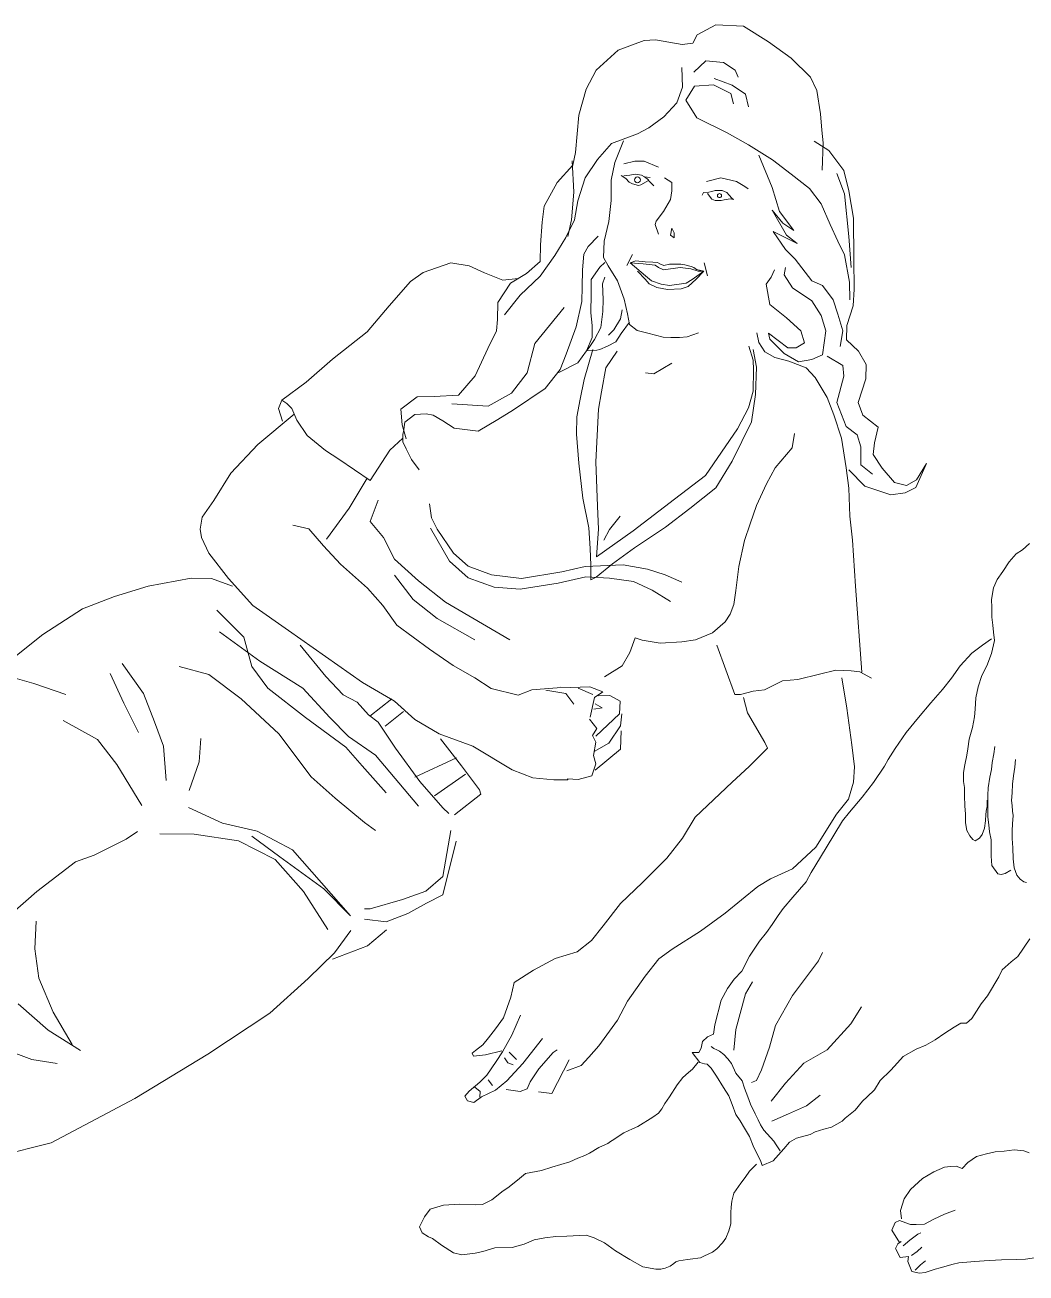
# Model space of a CAD drawing. Header units: millimetres. Extents: x -37049 to 129367, y 25385 to 90033.
# Drawn here: x 9474 to 10266, y 51034 to 52022 of the extents above; entities that cross this region are included whole.
import ezdxf

# ---------------------------------------------------------------- set-up
doc = ezdxf.new("R2010")
doc.units = ezdxf.units.MM
doc.header["$MEASUREMENT"] = 0
doc.layers.add('NNGUOI', color=2, linetype='Continuous', lineweight=30)
doc.layers.add('NTHAY1', color=61, linetype='Continuous', lineweight=25)

# ---------------------------------------------------------------- blocks, each defined once
blk = doc.blocks.new('A$C2ABD0E0F')
at = {"layer": 'NNGUOI', "lineweight": 20}
for points in [[(449.18, 387.74), (449.18, 382.71), (448.72, 380.58), (448.26, 376.61), (448.02, 371.3), (447.1, 365.47), (445.25, 360.43), (443.17, 357.51), (439.93, 355.39), (438.08, 356.45), (435.53, 359.37), (433.22, 363.61), (432.06, 369.71), (432.06, 376.61), (431.6, 383.24), (431.37, 391.19), (431.37, 397.82), (430.68, 402.33), (430.68, 409.49), (431.6, 415.59), (433.22, 423.28), (433.92, 428.32), (435.07, 436.01), (437.62, 445.3), (439.23, 453.78), (439.93, 459.62), (440.39, 468.64), (442.24, 477.39), (445.02, 486.4), (448.95, 494.1), (452.65, 503.91), (455.19, 513.99), (454.27, 520.62), (453.81, 526.19), (452.88, 532.55), (453.11, 540.24), (452.65, 546.61), (454.27, 555.89), (457.28, 562.52), (461.67, 568.62), (466.76, 576.31), (472.31, 582.68), (477.17, 585.86), (482.72, 590.9)], [(482.95, 277.95), (473.7, 263.89), (468.38, 259.65), (461.21, 253.28), (458.43, 247.71), (449.64, 232.86), (444.55, 226.49), (437.15, 214.82), (432.99, 211.11), (428.36, 211.11), (423.28, 207.93), (415.87, 203.15), (408.24, 197.85), (400.84, 193.61), (392.98, 190.42), (382.8, 184.59), (376.09, 177.16), (372.85, 173.72), (364.53, 165.76), (360.13, 158.33), (354.35, 152.76), (350.65, 149.32), (344.87, 142.16), (337, 135.79), (334.46, 133.4), (326.13, 128.89), (320.12, 127.3), (313.18, 125.18), (309.25, 123.06), (298.37, 120.14), (292.82, 116.96), (288.43, 111.66), (279.87, 102.11), (271.31, 98.39), (269.92, 102.37), (266.69, 108.47), (264.14, 114.04), (261.14, 121.47), (257.2, 128.1), (253.73, 133.67), (250.26, 138.71), (247.49, 146.66), (244.71, 153.56), (240.55, 160.19), (235, 169.21), (230.84, 175.57), (227.6, 178.76), (225.52, 179.02), (221.81, 180.08), (215.8, 187.77), (221.12, 187.77), (222.97, 191.22), (224.13, 196.52), (228.06, 200.24), (232.69, 202.36), (233.84, 209.79), (238.7, 229.41), (243.79, 238.69), (249.11, 245.85), (255.12, 252.22), (261.14, 264.15), (269, 276.09), (274.55, 282.98), (279.18, 289.35), (283.8, 296.25), (287.73, 301.81), (295.37, 310.83), (306.01, 323.03), (309.94, 330.46), (317.34, 342.66), (327.98, 359.9), (334.69, 371.3), (340.47, 378.2), (350.42, 390.13), (359.44, 401.8), (368, 414.53), (371, 419.84), (376.55, 428.59), (385.11, 441.32), (394.83, 453.25), (404.77, 464.66), (414.02, 475.27), (421.19, 484.28), (427.9, 494.1), (437.15, 504.17), (445.48, 510.54), (452.65, 515.31)], [(468.15, 332.31), (463.52, 329.66), (460.28, 328.87), (457.74, 329.4), (453.11, 336.03), (452.42, 343.45), (452.42, 351.14), (452.42, 356.18), (451.26, 362.55), (450.57, 368.12), (449.87, 374.22), (449.87, 380.32), (449.87, 385.62), (449.87, 391.72), (450.11, 397.56), (451.49, 405.78), (452.65, 411.88), (453.34, 417.45), (454.5, 424.34), (455.43, 430.18)], [(480.41, 322.5), (478.32, 323.03), (475.55, 325.15), (472.77, 328.34), (470.69, 334.17), (469.77, 341.33), (469.53, 349.82), (469.07, 357.24), (469.07, 363.34), (469.3, 368.91), (469.77, 375.54), (469.3, 378.99), (469.07, 383.5), (468.61, 387.48), (469.07, 393.58), (469.3, 400.47), (470.23, 406.84), (471.15, 413.74), (471.62, 419.84)], [(262.75, 164.17), (266.69, 165.76), (270.62, 174.25), (277.1, 192.02), (281.72, 209.25), (295.14, 233.12), (315.72, 260.44), (318.96, 267.07)], [(248.88, 189.63), (250.5, 206.07), (257.9, 234.45), (263.68, 243.73)], [(278.25, 149.32), (289.59, 163.64), (304.16, 179.55), (322.66, 189.89), (341.4, 210.58), (349.72, 224.11)], [(285.42, 110.06), (282.41, 114.84), (280.33, 117.76), (272.47, 126.51), (269.92, 130.49), (268.07, 134.46), (265.76, 139.24), (262.06, 146.93), (259.98, 152.76), (257.2, 159.66), (255.35, 165.49), (250.26, 171.59), (247.03, 179.29), (244.02, 183), (240.78, 186.18), (237.54, 188.83), (235.46, 189.89), (232.92, 190.95), (230.84, 192.55)], [(220.66, 180.35), (216.03, 174.78), (212.79, 172.12), (208.4, 168.15), (204, 162.31), (197.99, 152.76), (194.06, 147.46), (191.75, 143.22), (189.2, 139.77), (184.58, 136.59), (172.78, 129.16), (168.62, 127.57), (161.68, 124.39), (152.43, 118.29), (151.27, 117.49), (148.96, 115.9), (147.11, 115.1), (142.02, 112.72), (134.62, 108.21), (130.91, 106.35), (125.36, 104.23), (118.89, 101.31), (104.78, 97.07), (96.45, 94.42), (83.96, 92.03), (77.48, 86.73), (69.85, 80.63), (66.15, 78.24), (57.13, 71.34), (49.96, 67.63), (44.18, 67.36), (31.69, 67.9), (18.97, 67.1), (8.56, 63.92), (3.93, 57.82), (0, 49.86), (2.08, 45.09), (7.17, 41.9), (10.41, 40.58), (17.35, 35.27), (26.83, 29.17), (33.54, 27.58), (44.18, 28.91), (50.19, 30.23), (59.67, 33.15), (73.32, 33.42), (82.8, 36.07), (90.67, 39.52), (99.23, 41.11), (108.02, 42.17), (116.57, 42.43), (131.84, 43.23), (138.32, 41.11), (146.41, 37.13), (155.2, 30.77), (166.53, 23.87), (176.71, 18.3), (187.12, 16.44), (190.94, 16.26), (194.54, 17.04), (198.29, 18.82), (201.31, 20.74), (202.95, 22.25), (205.39, 22.81), (212.1, 23.87), (214.18, 24.13), (222.51, 25.2), (225.52, 26.79), (231.99, 29.7), (235.46, 32.36), (239.86, 37.13), (242.4, 40.84), (244.71, 46.68), (246.33, 52.25), (246.33, 61.26), (246.79, 65.51), (247.26, 70.28), (248.88, 76.38), (254.43, 84.34), (257.67, 88.85), (261.14, 93.89), (266.69, 99.46)], [(278.95, 133.4), (292.13, 139.24), (306.24, 145.6), (317.11, 154.09)], [(381.41, 56.23), (380.72, 62.86), (383.49, 72.14), (388.58, 79.3), (398.06, 88.05), (407.08, 93.36), (415.41, 97.07), (420.27, 97.6), (424.89, 97.86), (429.52, 96.01), (433.92, 100.78), (440.85, 105.56), (448.72, 107.68), (455.66, 109.27), (462.83, 109.8), (470.69, 110.86), (478.32, 110.06), (482.49, 108.47)], [(488.27, 25.46), (479.71, 24.13), (472.31, 23.87), (460.75, 23.6), (451.26, 23.07), (446.87, 22.81), (439.47, 22.28), (426.98, 21.22), (422.35, 20.16), (412.17, 17.5), (408.24, 16.44), (400.15, 13.79), (395.75, 13.26), (389.74, 14.59), (386.5, 22.28), (386.96, 26.26), (380.49, 25.46), (376.78, 32.62), (378.63, 36.33), (381.18, 38.19), (379.79, 37.4), (373.78, 47.21), (376.55, 53.31), (380.02, 54.9), (384.88, 53.04), (388.58, 51.72), (393.21, 51.72), (399.68, 51.98), (407.08, 55.96), (415.41, 59.94), (423.97, 63.12)], [(382.8, 34.74), (388.12, 39.25), (394.36, 44.03), (396.91, 45.09)], [(389.51, 27.05), (393.9, 30.23), (397.6, 33.68)], [(392.28, 15.65), (396.44, 19.63), (400.61, 22.81)]]:
    blk.add_lwpolyline(points, dxfattribs=at)
blk = doc.blocks.new('A$C04FA378C')
at = {"layer": 'NNGUOI', "lineweight": 20}
for p, q in [((144.67, 994.32), (124.84, 981.84)), ((166.55, 995.2), (144.67, 994.32)), ((181.53, 987.42), (166.55, 995.2)), ((124.84, 981.84), (107.07, 968.91)), ((184.91, 980.81), (181.53, 987.42)), ((193.28, 979.78), (184.91, 980.81)), ((214.43, 983.3), (193.28, 979.78)), ((223.39, 982.86), (214.43, 983.3)), ((243.95, 975.23), (223.39, 982.86)), ((107.07, 968.91), (91.65, 953.78)), ((261.43, 959.36), (243.95, 975.23)), ((149.07, 953.78), (151.28, 959.36)), ((151.28, 959.36), (160.53, 965.53)), ((160.53, 965.53), (174.48, 966.71)), ((174.48, 966.71), (184.03, 957.9)), ((193.58, 961.42), (192.99, 945.85)), ((269.36, 944.24), (261.43, 959.36)), ((91.65, 953.78), (86.8, 943.21)), ((168.02, 952.9), (153.77, 947.47)), ((86.8, 943.21), (83.72, 924.7)), ((143.05, 940.42), (140.7, 930.28)), ((153.77, 947.47), (143.05, 940.42)), ((152.6, 932.63), (154.8, 941.01)), ((154.8, 941.01), (168.46, 947.76)), ((168.46, 947.76), (183.59, 946.73)), ((183.59, 946.73), (190.49, 935.72)), ((192.99, 945.85), (197.54, 933.51)), ((275.09, 923.82), (269.36, 944.24)), ((190.49, 935.72), (181.68, 921.77)), ((197.54, 933.51), (207.68, 922.5)), ((83.72, 924.7), (82.69, 911.92)), ((181.68, 921.77), (157.74, 909.87)), ((207.68, 922.5), (219.57, 913.69)), ((277.59, 894.3), (275.09, 923.82)), ((82.69, 911.92), (81.66, 901.94)), ((157.74, 909.87), (140.7, 900.32)), ((219.57, 913.69), (228.53, 908.99)), ((88.86, 903.11), (77.25, 895.77)), ((81.66, 901.94), (82.39, 880.2)), ((140.7, 900.32), (121.9, 888.28)), ((228.53, 908.99), (249.09, 901.35)), ((239.69, 903.41), (246.6, 886.22)), ((249.09, 901.35), (260.4, 888.57)), ((77.25, 895.77), (65.21, 880.05)), ((132.48, 892.1), (122.05, 866.54)), ((279.94, 884.31), (277.59, 894.3)), ((65.21, 880.05), (61.39, 863.9)), ((121.9, 888.28), (106.92, 877.12)), ((223.24, 887.25), (211.94, 882.55)), ((230.88, 887.25), (223.24, 887.25)), ((239.4, 885.34), (230.88, 887.25)), ((246.6, 886.22), (249.39, 872.42)), ((260.4, 888.57), (270.1, 874.18)), ((280.38, 887.69), (279.06, 862.72)), ((292.27, 870.51), (279.94, 884.31)), ((70.79, 877.7), (64.92, 861.55)), ((106.92, 877.12), (92.53, 865.81)), ((143.79, 867.42), (150.4, 871.24)), ((150.4, 871.24), (162.73, 874.03)), ((162.73, 874.03), (174.04, 871.24)), ((207.24, 874.03), (201.51, 870.36)), ((201.51, 870.36), (201.51, 863.75)), ((215.61, 867.86), (219.87, 871.98)), ((223.1, 875.06), (218.69, 874.33)), ((219.87, 871.98), (225.89, 868.74)), ((220.01, 872.56), (223.1, 875.06)), ((225.59, 876.38), (223.1, 875.06)), ((230.59, 876.97), (225.59, 876.38)), ((234.7, 876.38), (230.59, 876.97)), ((232.5, 869.48), (235.29, 870.65)), ((239.55, 875.79), (234.7, 876.38)), ((235.29, 870.65), (237.93, 873.74)), ((237.93, 873.74), (241.46, 875.94)), ((249.39, 872.42), (249.53, 856.11)), ((270.1, 874.18), (275.82, 855.97)), ((302.56, 851.71), (292.27, 870.51)), ((61.39, 863.9), (57.72, 842.16)), ((64.92, 861.55), (61.25, 827.62)), ((92.53, 865.81), (83.28, 853.47)), ((122.05, 866.54), (116.32, 847.6)), ((141, 865.51), (143.79, 867.42)), ((155.98, 860.52), (153.92, 858.02)), ((158.03, 862.43), (155.98, 860.52)), ((161.56, 864.04), (158.03, 862.43)), ((167.29, 864.19), (161.56, 864.04)), ((169.78, 863.46), (167.29, 864.19)), ((172.13, 862.87), (169.78, 863.46)), ((169.78, 857.29), (173.31, 861.84)), ((176.39, 862.58), (172.13, 862.87)), ((177.42, 860.37), (176.39, 862.58)), ((201.51, 863.75), (202.54, 856.99)), ((225.89, 868.74), (227.94, 868.01)), ((227.94, 868.01), (232.5, 869.48)), ((279.06, 862.72), (280.82, 840.84)), ((83.28, 853.47), (76.08, 837.31)), ((153.92, 858.02), (152.6, 856.99)), ((152.6, 856.99), (155.24, 857.44)), ((155.24, 857.44), (160.09, 856.85)), ((160.09, 856.85), (162.44, 856.11)), ((162.44, 856.11), (167.14, 856.26)), ((167.14, 856.26), (169.78, 857.29)), ((202.54, 856.99), (208.12, 847.6)), ((249.53, 856.11), (251.44, 839.52)), ((275.82, 855.97), (278.62, 840.84)), ((304.17, 838.93), (302.56, 851.71)), ((57.72, 842.16), (57.43, 809.85)), ((116.32, 847.6), (105.01, 832.47)), ((122.05, 848.48), (110.59, 828.65)), ((113.53, 838.2), (122.05, 848.48)), ((208.12, 847.6), (213.84, 839.96)), ((278.62, 840.84), (285.37, 827.03)), ((280.82, 840.84), (283.9, 827.62)), ((76.08, 837.31), (70.2, 823.95)), ((102.22, 822.04), (121.17, 831.59)), ((105.01, 832.47), (113.53, 838.2)), ((121.17, 831.59), (111.62, 817.34)), ((201.51, 834.38), (199.6, 830.56)), ((199.6, 830.56), (199.6, 826.74)), ((202.54, 828.65), (201.51, 834.38)), ((214.73, 837.17), (211.94, 829.53)), ((213.84, 839.96), (214.73, 837.17)), ((251.44, 839.52), (254.97, 823.95)), ((305.49, 821.16), (304.17, 838.93)), ((61.25, 827.62), (59.48, 803.24)), ((70.2, 823.95), (64.77, 813.23)), ((110.59, 828.65), (102.22, 822.04)), ((199.6, 826.74), (202.54, 828.65)), ((254.97, 823.95), (255.56, 811.17)), ((267.75, 819.69), (259.82, 827.91)), ((285.37, 827.03), (294.04, 812.79)), ((305.64, 807.79), (305.49, 821.16)), ((64.77, 813.23), (60.95, 791.64)), ((111.62, 817.34), (103.98, 809.7)), ((232.5, 813.37), (237.2, 804.86)), ((255.56, 811.17), (251.74, 804.56)), ((271.12, 813.67), (267.75, 819.69)), ((272.3, 801.33), (271.12, 813.67)), ((294.04, 812.79), (305.79, 796.19)), ((57.43, 809.85), (57.13, 785.91)), ((103.98, 809.7), (90.77, 792.67)), ((111.62, 803.09), (112.5, 797.37)), ((122.93, 795.46), (120.14, 801.18)), ((175.95, 806.91), (173.16, 796.48)), ((176.25, 800.16), (181.83, 801.62)), ((186.38, 802.07), (180.65, 800.3)), ((181.83, 801.62), (184.18, 803.24)), ((184.18, 803.24), (186.09, 803.83)), ((186.09, 803.83), (191.08, 805.3)), ((194.9, 803.09), (186.38, 802.07)), ((191.08, 805.3), (194.46, 805.74)), ((194.46, 805.74), (200.04, 805.88)), ((208.12, 801.18), (194.9, 803.09)), ((200.04, 805.88), (203.42, 805.88)), ((203.42, 805.88), (207.82, 804.86)), ((207.82, 804.86), (210.91, 806.18)), ((211.94, 803.09), (208.12, 801.18)), ((210.91, 806.18), (212.82, 807.21)), ((214.73, 805), (211.94, 803.09)), ((212.82, 807.21), (216.49, 807.5)), ((224.27, 806.03), (214.73, 805)), ((216.49, 807.5), (222.66, 807.65)), ((222.36, 796.48), (234.55, 806.76)), ((222.66, 807.65), (230, 808.53)), ((234.55, 806.76), (224.27, 806.03)), ((230, 808.53), (234.55, 806.76)), ((251.74, 804.56), (244.54, 792.67)), ((258.49, 803.53), (254.38, 807.21)), ((265.25, 793.55), (258.49, 803.53)), ((272.45, 787.97), (272.3, 801.33)), ((316.36, 798.39), (305.64, 807.79)), ((349.7, 798.83), (361.89, 804.41)), ((361.89, 804.41), (376.43, 806.76)), ((376.43, 806.76), (398.32, 799.27)), ((60.95, 791.64), (60.66, 777.54)), ((90.77, 792.67), (82.25, 788.85)), ((112.5, 797.37), (105.89, 787.08)), ((126.75, 789.87), (122.93, 795.46)), ((180.65, 800.3), (176.25, 800.16)), ((176.25, 800.16), (185.5, 793.69)), ((182.12, 793.84), (176.25, 800.16)), ((188.44, 788.11), (182.12, 793.84)), ((185.5, 793.69), (190.2, 790.76)), ((190.2, 790.76), (203.42, 788.85)), ((210.03, 789.87), (217.66, 792.67)), ((217.66, 792.67), (222.36, 796.48)), ((222.51, 793.84), (219.43, 790.17)), ((228.68, 800.3), (222.51, 793.84)), ((244.54, 792.67), (239.11, 778.12)), ((254.53, 795.6), (256.29, 790.17)), ((265.4, 782.38), (265.25, 793.55)), ((305.79, 796.19), (321.5, 781.21)), ((329.14, 790.76), (316.36, 798.39)), ((323.12, 794.57), (335.31, 793.11)), ((339.27, 775.33), (329.14, 790.76)), ((335.31, 793.11), (349.7, 798.83)), ((398.32, 799.27), (408.3, 792.08)), ((408.3, 792.08), (425.19, 772.84)), ((57.13, 785.91), (57.87, 772.69)), ((82.25, 788.85), (73.73, 777.54)), ((105.89, 787.08), (90.77, 776.66)), ((123.96, 773.87), (126.75, 789.87)), ((194.16, 786.35), (188.44, 788.11)), ((204.89, 785.76), (194.16, 786.35)), ((203.42, 788.85), (210.03, 789.87)), ((213.4, 787.23), (204.89, 785.76)), ((219.43, 790.17), (213.4, 787.23)), ((256.29, 790.17), (255.85, 777.83)), ((265.54, 767.26), (265.4, 782.38)), ((272.59, 776.22), (272.45, 787.97)), ((321.5, 781.21), (333.84, 765.79)), ((57.87, 772.69), (63.01, 757.12)), ((73.73, 777.54), (70.06, 766.23)), ((90.77, 776.66), (83.28, 765.2)), ((110.59, 763.29), (123.96, 773.87)), ((239.11, 778.12), (236.61, 766.52)), ((255.85, 777.83), (256, 768.28)), ((277.15, 756.24), (272.59, 776.22)), ((286.69, 771.52), (309.9, 743.02)), ((339.42, 761.97), (339.27, 775.33)), ((425.19, 772.84), (442.52, 752.28)), ((70.06, 766.23), (66.24, 753.01)), ((83.28, 765.2), (79.46, 753.01)), ((99.29, 753.01), (110.59, 763.29)), ((236.61, 766.52), (234.85, 758.15)), ((240.87, 769.75), (242.04, 762.56)), ((242.04, 762.56), (247.33, 753.74)), ((256, 768.28), (257.76, 755.65)), ((264.52, 757.27), (265.54, 767.26)), ((340.15, 753.01), (339.42, 761.97)), ((63.01, 757.12), (63.15, 745.81)), ((66.24, 753.01), (68.15, 740.67)), ((79.46, 753.01), (82.25, 734.06)), ((96.49, 743.46), (99.29, 753.01)), ((124.84, 751.1), (109.71, 739.64)), ((123.96, 746.4), (124.84, 751.1)), ((134.24, 751.54), (132.62, 743.76)), ((189.32, 748.16), (180.36, 751.54)), ((220.45, 751.25), (208.26, 747.87)), ((228.83, 753.16), (220.45, 751.25)), ((234.85, 758.15), (228.83, 753.16)), ((241.6, 750.95), (234.85, 759.91)), ((247.33, 753.74), (251.59, 749.49)), ((257.76, 755.65), (262.75, 746.11)), ((264.52, 747.72), (264.52, 757.27)), ((285.22, 734.5), (277.15, 756.24)), ((347.06, 739.06), (340.15, 753.01)), ((442.52, 752.28), (470.14, 730.69)), ((63.15, 745.81), (53.75, 736.85)), ((103.1, 739.64), (96.49, 743.46)), ((112.5, 734.94), (123.96, 746.4)), ((132.62, 743.76), (127.78, 736.41)), ((195.49, 747.72), (189.32, 748.16)), ((202.24, 747.72), (195.49, 747.72)), ((208.26, 747.87), (202.24, 747.72)), ((245.72, 744.2), (241.6, 750.95)), ((252.33, 740.97), (245.72, 744.2)), ((262.75, 746.11), (266.87, 739.94)), ((269.07, 737.29), (264.52, 747.72)), ((309.9, 743.02), (315.92, 719.67)), ((53.75, 736.85), (47.73, 726.28)), ((78.43, 733.04), (66.24, 725.54)), ((82.25, 734.06), (90.77, 730.24)), ((101.19, 728.34), (112.5, 734.94)), ((109.71, 739.64), (103.1, 739.64)), ((119.99, 731.86), (108.98, 729.07)), ((127.78, 736.41), (119.99, 731.86)), ((134.53, 724.22), (137.18, 738.18)), ((137.18, 729.8), (140.41, 740.97)), ((244.69, 737), (253.65, 723.78)), ((258.49, 738.32), (252.33, 740.97)), ((260.7, 737.74), (258.49, 738.32)), ((269.07, 737.29), (260.7, 737.74)), ((264.07, 738.32), (270.98, 714.38)), ((266.87, 739.94), (269.07, 737.29)), ((275.82, 727.75), (269.07, 737.29)), ((289.78, 722.31), (285.22, 734.5)), ((357.19, 717.47), (347.06, 739.06)), ((47.73, 726.28), (47.88, 715.12)), ((66.24, 725.54), (65.21, 717.03)), ((95.03, 723.78), (87.98, 716)), ((90.77, 730.24), (101.19, 728.34)), ((108.98, 729.07), (95.03, 723.78)), ((135.27, 702.63), (134.53, 724.22)), ((136.88, 722.02), (137.18, 729.8)), ((137.03, 705.28), (136.88, 722.02)), ((201.51, 727.45), (215.75, 718.94)), ((253.65, 723.78), (257.17, 704.84)), ((290.95, 720.11), (275.82, 727.75)), ((301.67, 707.48), (289.78, 722.31)), ((470.14, 730.69), (490.99, 712.33)), ((47.88, 715.12), (54.05, 696.32)), ((65.21, 717.03), (70.94, 696.17)), ((87.98, 716), (78.58, 700.28)), ((215.75, 718.94), (222.36, 719.82)), ((270.98, 714.38), (273.92, 698.81)), ((315.92, 719.67), (328.4, 703.66)), ((370.26, 702.05), (357.19, 717.47)), ((490.99, 712.33), (510.08, 698.08)), ((138.35, 680.9), (135.27, 702.63)), ((140.85, 692.06), (137.03, 705.28)), ((257.17, 704.84), (259.52, 690.88)), ((326.79, 690.44), (301.67, 707.48)), ((328.4, 703.66), (346.91, 693.38)), ((389.65, 701.02), (370.26, 702.05)), ((54.05, 696.32), (50.38, 686.18)), ((70.94, 696.17), (63.45, 677.22)), ((78.58, 700.28), (73.14, 686.48)), ((149.52, 675.46), (140.85, 692.06)), ((273.92, 698.81), (276.71, 685.01)), ((346.91, 693.38), (375.55, 695.14)), ((403.02, 700.72), (389.65, 701.02)), ((415.94, 690.88), (403.02, 700.72)), ((502.15, 691.47), (506.12, 695.44)), ((506.12, 695.44), (510.08, 698.08)), ((510.08, 698.08), (512.73, 691.47)), ((50.38, 686.18), (38.19, 676.64)), ((73.14, 686.48), (67.27, 667.97)), ((259.52, 690.88), (261.58, 649.32)), ((276.71, 685.01), (276.85, 671.06)), ((339.13, 682.81), (326.79, 690.44)), ((354.84, 673.55), (339.13, 682.81)), ((390.38, 686.18), (382.75, 681.63)), ((395.97, 687.36), (390.38, 686.18)), ((404.92, 686.77), (395.97, 687.36)), ((412.71, 680.75), (404.92, 686.77)), ((414.91, 678.55), (415.94, 690.88)), ((490.11, 670.17), (498.19, 682.22)), ((498.19, 682.22), (502.15, 691.47)), ((500.39, 686.92), (529.03, 663.12)), ((512.73, 691.47), (509.5, 681.48)), ((38.19, 676.64), (40.98, 664.3)), ((63.45, 677.22), (54.78, 670.62)), ((153.63, 649.91), (138.35, 680.9)), ((174.78, 638.45), (149.52, 675.46)), ((373.79, 675.9), (354.84, 673.55)), ((382.75, 681.63), (373.79, 675.9)), ((411.68, 667.38), (414.91, 678.55)), ((413.88, 672.97), (412.71, 680.75)), ((414.47, 671.2), (413.88, 672.97)), ((40.98, 664.3), (42.15, 655.05)), ((54.78, 670.62), (51.99, 661.07)), ((67.27, 667.97), (63.45, 644.47)), ((104.43, 671.64), (106.19, 660.48)), ((276.85, 671.06), (274.94, 648.29)), ((411.83, 659.6), (414.47, 665.18)), ((414.47, 665.18), (414.47, 671.2)), ((414.47, 667.97), (424.61, 658.57)), ((475.57, 658.13), (490.11, 670.17)), ((529.03, 663.12), (550.47, 640.21)), ((42.15, 655.05), (35.1, 644.33)), ((51.99, 661.07), (51.99, 646.97)), ((106.19, 660.48), (119.7, 644.62)), ((407.42, 651.08), (411.83, 659.6)), ((424.61, 658.57), (440.17, 634.63)), ((465, 651.52), (475.57, 658.13)), ((0, 647.85), (8.37, 629.05)), ((7.93, 635.07), (0, 647.85)), ((35.1, 644.33), (25.12, 633.02)), ((51.99, 646.97), (42.59, 639.48)), ((48.61, 629.93), (61.25, 642.86)), ((63.45, 644.47), (61.39, 628.46)), ((119.7, 644.62), (126.6, 631.84)), ((166.7, 628.76), (153.63, 649.91)), ((261.58, 649.32), (260.26, 614.07)), ((274.94, 648.29), (271.86, 620.39)), ((401.4, 642.86), (407.42, 651.08)), ((440.17, 634.63), (465, 651.52)), ((15.72, 630.67), (7.93, 635.07)), ((25.12, 633.02), (15.72, 630.67)), ((199.45, 619.8), (174.78, 638.45)), ((456.77, 612.6), (442.67, 636.39)), ((550.47, 640.21), (563.99, 618.77)), ((8.37, 629.05), (16.89, 624.64)), ((16.89, 624.64), (28.05, 623.03)), ((28.05, 623.03), (48.61, 629.93)), ((61.39, 628.46), (60.51, 606.14)), ((126.6, 631.84), (134.53, 614.66)), ((187.26, 612.31), (166.7, 628.76)), ((134.53, 614.66), (139.53, 600.26)), ((232.06, 594.54), (199.45, 619.8)), ((260.26, 614.07), (259.38, 595.86)), ((271.86, 620.39), (267.16, 597.03)), ((391.71, 604.96), (393.32, 615.98)), ((433.86, 619.06), (440.32, 602.03)), ((563.99, 618.77), (573.09, 605.55)), ((60.51, 606.14), (58.45, 587.19)), ((206.35, 597.62), (187.26, 612.31)), ((242.48, 606.29), (250.86, 595.71)), ((387.3, 596), (391.71, 604.96)), ((474.84, 587.93), (456.77, 612.6)), ((573.09, 605.55), (574.85, 596)), ((139.53, 600.26), (144.08, 586.9)), ((231.03, 581.17), (206.35, 597.62)), ((261.14, 574.12), (232.06, 594.54)), ((250.86, 595.71), (255.26, 587.19)), ((259.38, 595.86), (261.14, 574.12)), ((267.16, 597.03), (266.13, 580.73)), ((374.38, 577.06), (387.3, 596)), ((377.46, 570.6), (392.44, 596.74)), ((440.32, 602.03), (429.75, 589.25)), ((477.04, 582.79), (488.64, 596.3)), ((488.64, 596.3), (501.42, 599.24)), ((574.85, 596), (573.83, 589.25)), ((58.45, 587.19), (56.1, 550.91)), ((144.08, 586.9), (148.34, 566.34)), ((429.75, 589.25), (421.08, 572.21)), ((573.83, 589.25), (567.81, 577.06)), ((248.51, 568.39), (231.03, 581.17)), ((266.13, 580.73), (265.69, 567.51)), ((362.77, 566.63), (374.38, 577.06)), ((463.82, 568.25), (477.04, 582.79)), ((567.81, 577.06), (552.38, 556.79)), ((148.34, 566.34), (150.69, 547.39)), ((206.8, 559.73), (220.75, 564.28)), ((220.75, 564.28), (239.99, 567.81)), ((239.99, 567.81), (270.1, 566.34)), ((261.28, 557.96), (248.51, 568.39)), ((265.69, 567.51), (265.69, 555.91)), ((270.1, 566.34), (288.6, 562.08)), ((344.27, 559.87), (362.77, 566.63)), ((362.77, 557.38), (377.46, 570.6)), ((421.08, 572.21), (401.99, 555.17)), ((442.23, 549.15), (463.82, 568.25)), ((193.43, 554), (206.8, 559.73)), ((216.93, 547.54), (231.91, 554.44)), ((231.91, 554.44), (250.86, 557.23)), ((250.86, 557.23), (269.66, 558.11)), ((265.69, 555.91), (261.28, 557.96)), ((269.66, 558.11), (291.39, 553.26)), ((288.6, 562.08), (320.33, 556.79)), ((320.33, 556.79), (344.27, 559.87)), ((342.21, 550.03), (362.77, 557.38)), ((401.99, 555.17), (380.69, 538.14)), ((421.08, 559.43), (406.25, 540.34)), ((552.38, 556.79), (533.14, 535.49)), ((549.15, 550.77), (565.75, 556.94)), ((565.75, 556.94), (581.9, 557.08)), ((581.9, 557.08), (615.83, 550.77)), ((56.1, 550.91), (51.11, 482.62)), ((150.69, 547.39), (152.45, 536.37)), ((202.54, 538.58), (216.93, 547.54)), ((291.39, 553.26), (321.5, 548.56)), ((321.5, 548.56), (342.21, 550.03)), ((430.19, 535.64), (442.23, 549.15)), ((615.83, 550.77), (642.71, 542.69)), ((152.45, 536.37), (155.39, 528.59)), ((380.69, 538.14), (329.58, 508.47)), ((406.25, 540.34), (387.15, 525.36)), ((419.17, 519.92), (430.19, 535.64)), ((533.14, 535.49), (504.94, 515.81)), ((642.71, 542.69), (667.82, 533)), ((155.39, 528.59), (159.21, 522.57)), ((387.15, 525.36), (357.34, 508.47)), ((561.49, 531.82), (540.19, 510.53)), ((667.82, 533), (699.26, 512.58)), ((159.21, 522.57), (169.34, 513.76)), ((393.32, 500.83), (419.17, 519.92)), ((504.94, 515.81), (446.34, 474.54)), ((559.43, 514.78), (527.42, 491.43)), ((151.57, 465.14), (165.96, 504.21)), ((169.34, 513.76), (182.71, 508.32)), ((182.71, 508.32), (193.43, 506.71)), ((193.43, 506.71), (210.61, 505.68)), ((210.61, 505.68), (225.01, 508.03)), ((225.01, 508.03), (230.59, 509.94)), ((230.59, 509.94), (234.7, 498.19)), ((495.54, 504.21), (475.28, 479.24)), ((540.19, 510.53), (533.88, 487.17)), ((699.26, 512.58), (735.83, 483.5)), ((234.7, 498.19), (240.87, 487.76)), ((374.52, 487.91), (393.32, 500.83)), ((59.48, 483.79), (71.67, 484.38)), ((71.67, 484.38), (84.6, 481.15)), ((240.87, 487.76), (254.82, 478.95)), ((357.34, 478.21), (374.52, 487.91)), ((527.42, 491.43), (493.49, 470.14)), ((533.88, 487.17), (521.1, 470.14)), ((591.3, 487.17), (567.95, 480.86)), ((619.5, 465.73), (636.54, 489.67)), ((43.47, 478.07), (52.73, 483.06)), ((52.73, 483.06), (59.48, 483.79)), ((66.83, 478.21), (63.01, 454.27)), ((84.6, 481.15), (101.78, 476.89)), ((101.78, 476.89), (113.97, 475.86)), ((113.97, 475.86), (128.07, 468.81)), ((344.41, 469.84), (357.34, 478.21)), ((446.34, 474.54), (420.93, 459.85)), ((475.28, 479.24), (461.47, 464.7)), ((567.95, 480.86), (542.4, 461.62)), ((646.09, 481.59), (635.22, 458.09)), ((706.3, 473.66), (728.48, 480.12)), ((128.07, 468.81), (137.03, 467.79)), ((137.03, 467.79), (147.02, 465)), ((147.02, 465), (151.57, 465.14)), ((256, 467.2), (266.42, 471.16)), ((262.61, 462.79), (256, 467.2)), ((275.53, 469.99), (263.93, 465.14)), ((266.42, 471.16), (281.55, 470.72)), ((285.37, 465.88), (279.06, 457.5)), ((281.55, 470.72), (289.78, 470.87)), ((301.09, 468.37), (285.37, 465.88)), ((289.78, 470.87), (292.13, 470.43)), ((292.13, 470.43), (312.25, 468.81)), ((312.25, 468.81), (322.97, 464.55)), ((322.97, 464.55), (344.41, 469.84)), ((461.47, 464.7), (450.45, 458.97)), ((493.49, 470.14), (472.19, 446.78)), ((521.1, 470.14), (491.29, 446.78)), ((610.84, 443.4), (619.5, 465.73)), ((681.19, 465.14), (706.3, 473.66)), ((141.58, 450.45), (144.82, 462.79)), ((242.48, 459.71), (250.42, 464.26)), ((242.93, 449.87), (242.48, 459.71)), ((250.42, 464.26), (259.52, 463.97)), ((262.17, 457.65), (256.58, 454.57)), ((265.98, 447.08), (262.61, 462.79)), ((420.93, 459.85), (404.92, 445.17)), ((423.14, 461.62), (440.61, 447.81)), ((450.45, 458.97), (441.64, 448.99)), ((542.4, 461.62), (512.58, 434.01)), ((635.22, 458.09), (623.62, 435.03)), ((63.01, 454.27), (58.9, 425.19)), ((127.93, 426.96), (141.58, 450.45)), ((241.16, 449.87), (242.04, 440.17)), ((261.72, 432.1), (242.93, 449.87)), ((256.58, 454.57), (263.19, 453.39)), ((260.84, 438.12), (266.72, 445.61)), ((404.92, 445.17), (385.54, 433.86)), ((413.74, 451.48), (428.42, 439.88)), ((441.64, 448.99), (433.86, 443.26)), ((472.19, 446.78), (457.36, 431.8)), ((491.29, 446.78), (459.41, 423.28)), ((242.19, 421.67), (241.46, 436.21)), ((242.04, 440.17), (251.3, 426.51)), ((264.37, 432.68), (260.84, 438.12)), ((433.86, 443.26), (420.05, 422.55)), ((603.79, 424.16), (610.84, 443.4)), ((655.93, 429.31), (683.25, 444.58)), ((58.9, 425.19), (56.84, 407.86)), ((125.72, 422.55), (127.93, 426.96)), ((251.3, 426.51), (263.05, 419.91)), ((261.72, 427.25), (264.37, 432.68)), ((263.49, 416.82), (261.72, 427.25)), ((385.54, 433.86), (358.95, 424.16)), ((384.51, 430.04), (367.91, 408.6)), ((457.36, 431.8), (436.06, 416.97)), ((512.58, 434.01), (487.03, 399.93)), ((575.59, 411.68), (574.27, 430.19)), ((640.65, 409.62), (655.93, 429.31)), ((140.26, 408.16), (125.72, 422.55)), ((262.02, 405.07), (242.19, 421.67)), ((261.72, 410.07), (263.49, 416.82)), ((263.05, 419.91), (263.49, 416.82)), ((358.95, 424.16), (327.96, 405.51)), ((420.05, 422.55), (400.96, 396.26)), ((436.06, 416.97), (401.99, 376.58)), ((459.41, 423.28), (446.64, 408.45)), ((601.73, 396.99), (603.79, 424.16)), ((56.84, 407.86), (57.57, 395.67)), ((153.77, 395.52), (140.26, 408.16)), ((264.81, 400.67), (261.72, 410.07)), ((327.96, 405.51), (311.37, 399.05)), ((367.91, 408.6), (353.67, 389.65)), ((371.88, 414.91), (404.78, 399.64)), ((446.64, 408.45), (427.54, 387.15)), ((583.52, 389.06), (575.59, 411.68)), ((620.83, 377.17), (640.65, 409.62)), ((57.57, 395.67), (61.54, 382.31)), ((183, 367.91), (153.77, 395.52)), ((275.53, 397.73), (264.81, 400.67)), ((284.05, 398.17), (275.53, 397.73)), ((283.9, 397.58), (284.05, 398.17)), ((294.92, 397.58), (283.9, 397.58)), ((311.37, 399.05), (294.92, 397.58)), ((364.68, 401.99), (389.36, 384.95)), ((400.96, 396.26), (382.75, 375.4)), ((487.03, 399.93), (467.93, 382.89)), ((353.67, 389.65), (352.64, 386.27)), ((352.64, 386.27), (373.35, 369.68)), ((61.54, 382.31), (71.23, 370.26)), ((467.93, 382.89), (444.58, 363.8)), ((584.11, 375.7), (557.08, 363.21)), ((71.23, 370.26), (87.54, 344.27)), ((193.14, 351.32), (183, 367.91)), ((382.75, 375.4), (377.9, 370.85)), ((376.28, 357.49), (382.75, 320.91)), ((444.58, 363.8), (436.06, 357.49)), ((529.77, 356.75), (501.71, 342.06)), ((557.08, 363.21), (529.77, 356.75)), ((633.31, 350.58), (624.35, 356.6)), ((205.47, 335.45), (193.14, 351.32)), ((372.17, 348.82), (382.75, 306.37)), ((511.7, 336.48), (533.88, 352.93)), ((515.52, 334.43), (544.31, 349.11)), ((544.31, 349.11), (579.41, 354.55)), ((579.41, 354.55), (606.58, 354.84)), ((658.57, 337.95), (633.31, 350.58)), ((87.54, 344.27), (106.04, 327.08)), ((501.71, 342.06), (455.89, 289.92)), ((476.89, 311.22), (511.7, 336.48)), ((673.55, 332.52), (658.57, 337.95)), ((106.04, 327.08), (123.37, 319)), ((224.57, 316.07), (205.47, 335.45)), ((493.05, 309.16), (515.52, 334.43)), ((704.1, 309.02), (673.55, 332.52)), ((123.37, 319), (133.36, 312.98)), ((382.75, 320.91), (396.26, 309.31)), ((133.36, 312.98), (159.21, 291.98)), ((242.04, 299.47), (224.57, 316.07)), ((382.75, 306.37), (395.52, 299.91)), ((396.26, 309.31), (414.62, 302.85)), ((455.89, 289.92), (476.89, 311.22)), ((473.81, 278.91), (493.05, 309.16)), ((723.64, 291.83), (704.1, 309.02)), ((255.7, 281.85), (242.04, 299.47)), ((395.52, 299.91), (410.51, 291.54)), ((414.62, 302.85), (440.32, 295.36)), ((159.21, 291.98), (178.89, 277.73)), ((410.51, 291.54), (427.54, 285.08)), ((427.54, 285.08), (444.58, 287.13)), ((440.32, 295.36), (444.73, 295.36)), ((178.89, 277.73), (201.21, 263.49)), ((265.1, 270.24), (255.7, 281.85)), ((427.4, 278.62), (442.38, 265.98)), ((455.6, 278.17), (468.37, 260.4)), ((704.69, 285.66), (705.57, 263.78)), ((276.41, 261.43), (265.1, 270.24)), ((201.21, 263.49), (211.79, 255.85)), ((293.74, 256.14), (276.41, 261.43)), ((442.38, 265.98), (470.14, 255.56)), ((468.37, 260.4), (489.23, 240.13)), ((705.57, 263.78), (702.49, 240.43)), ((211.79, 255.85), (222.66, 242.04)), ((310.93, 246.74), (293.74, 256.14)), ((222.66, 242.04), (236.61, 222.22)), ((326.2, 236.9), (310.93, 246.74)), ((489.23, 240.13), (519.63, 212.67)), ((702.49, 240.43), (691.03, 213.55)), ((328.99, 225.3), (326.2, 236.9)), ((236.61, 222.22), (244.54, 207.09)), ((334.72, 209.14), (328.99, 225.3)), ((718.79, 220.01), (695.14, 199.16)), ((328.11, 195.19), (321.35, 211.2)), ((341.04, 200.33), (334.72, 209.14)), ((519.63, 212.67), (568.83, 180.21)), ((691.03, 213.55), (676.05, 187.85)), ((244.54, 207.09), (259.23, 186.82)), ((346.62, 193.14), (341.04, 200.33)), ((695.14, 199.16), (669.44, 183.3)), ((303.73, 192.7), (319.45, 172.87)), ((335.6, 182.12), (328.11, 195.19)), ((351.17, 187.7), (346.62, 193.14)), ((708.07, 175.95), (740.82, 188.44)), ((259.23, 186.82), (267.16, 177.86)), ((292.13, 183.74), (295.51, 181.53)), ((295.51, 181.53), (306.81, 168.76)), ((330.31, 181.83), (324.44, 175.95)), ((340.45, 174.34), (335.6, 182.12)), ((336.04, 183), (348.97, 179.77)), ((348.97, 179.77), (358.37, 178.74)), ((356.75, 183.3), (351.17, 187.7)), ((359.39, 181.09), (356.75, 183.3)), ((358.37, 178.74), (359.39, 181.09)), ((568.83, 180.21), (626.41, 145.11)), ((267.16, 177.86), (273.33, 171.25)), ((273.33, 171.25), (284.49, 166.99)), ((282.73, 175.81), (296.39, 149.22)), ((306.81, 168.76), (313.57, 158.33)), ((319.45, 172.87), (331.93, 159.06)), ((326.94, 171.84), (331.34, 173.31)), ((331.34, 173.31), (333.84, 177.42)), ((347.94, 163.61), (340.45, 174.34)), ((687.95, 173.01), (708.07, 175.95)), ((313.57, 158.33), (315.92, 152.75)), ((331.93, 159.06), (341.04, 151.72)), ((346.91, 159.94), (343.53, 155.54)), ((353.52, 158.03), (347.94, 163.61)), ((296.39, 149.22), (306.96, 150.54)), ((315.92, 152.75), (321.5, 150.69)), ((321.5, 150.69), (332.52, 152.31)), ((341.04, 151.72), (352.05, 146.43)), ((357.34, 154.22), (353.23, 150.84)), ((353.23, 150.84), (353.52, 146.14)), ((361.89, 150.98), (353.52, 158.03)), ((365.27, 147.02), (361.89, 150.98)), ((352.05, 146.43), (358.22, 142.02)), ((358.22, 142.02), (363.07, 143.2)), ((363.07, 143.2), (365.27, 147.02)), ((626.41, 145.11), (692.65, 110.15)), ((692.65, 110.15), (747.28, 96.2))]:
    blk.add_line(p, q, dxfattribs=at)
for centre, radius in [((228.68, 872.56), 2.35), ((163.76, 860.08), 1.62)]:
    blk.add_circle(centre, radius, dxfattribs=at)

msp = doc.modelspace()

# ---------------------------------------------------------------- block references
at = {"layer": 'NTHAY1', "ltscale": 100, "rotation": 359.9999999999985}
msp.add_blockref('A$C2ABD0E0F', (9786.39, 51020.28), dxfattribs=at)
at = {"layer": 'NTHAY1', "ltscale": 100, "xscale": -1, "rotation": 359.9999999999983}
msp.add_blockref('A$C04FA378C', (10187.58, 51026.57), dxfattribs=at)

doc.saveas('drawing.dxf')
